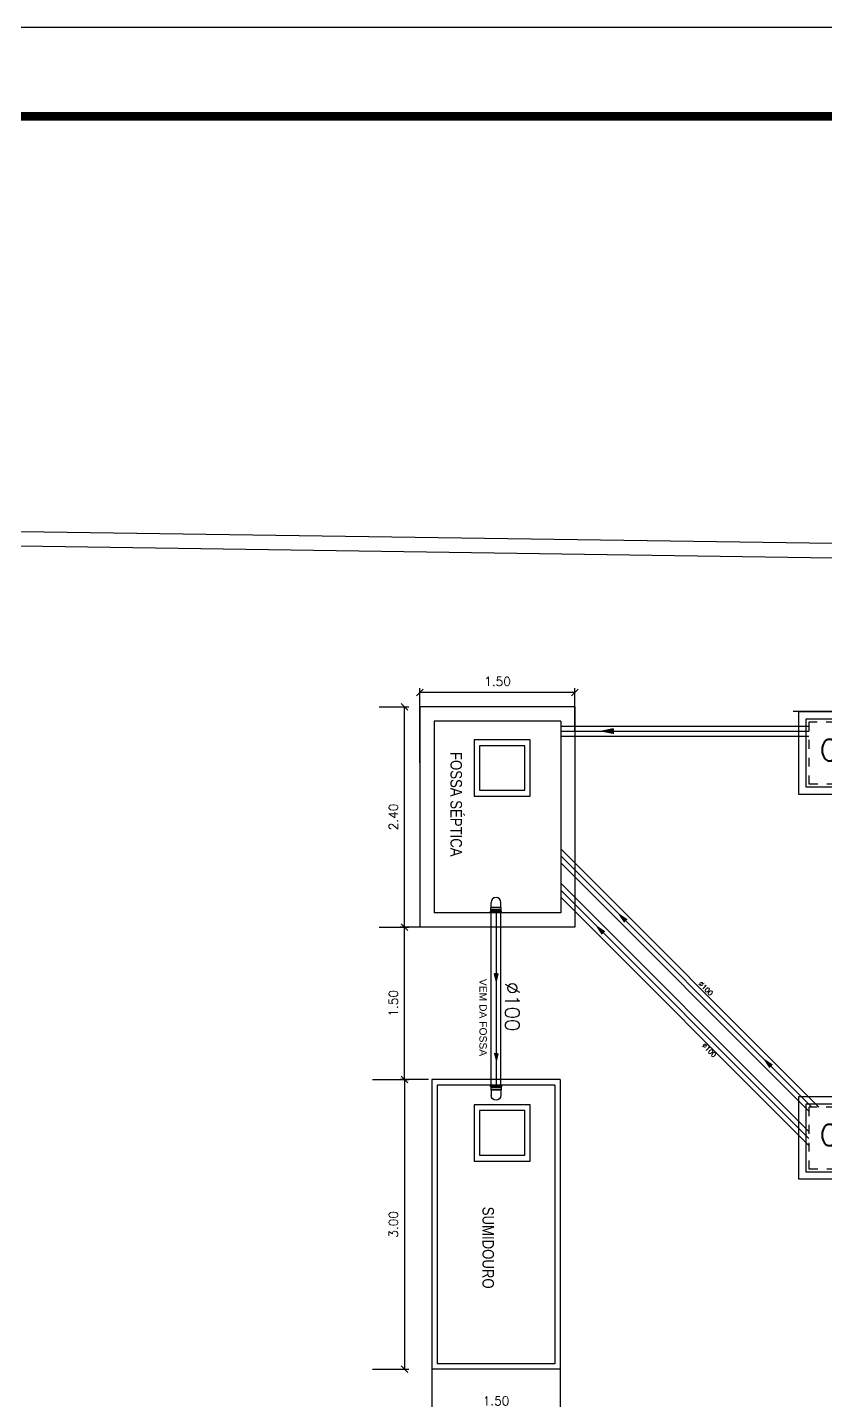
# Model space of a CAD drawing. Header units: millimetres. Extents: x 4156 to 4603, y 996 to 1078.
# Drawn here: x 4175.87 to 4184.84, y 1062.37 to 1077.82 of the extents above; entities that cross this region are included whole.
import ezdxf
from ezdxf.enums import TextEntityAlignment as Align

# ---------------------------------------------------------------- set-up
doc = ezdxf.new("R2010")
doc.units = ezdxf.units.MM
doc.header["$LTSCALE"] = 20
doc.linetypes.add('HIDDEN', pattern=[0.375, 0.25, -0.125])
for name, color, linetype in [('-HIDRO', 8, 'Continuous'), ('A-PEN-08', 8, 'Continuous'), ('AF', 5, 'Continuous'), ('COTAS01', 7, 'Continuous'), ('E-txt-g', 3, 'Continuous'), ('Esgoto', 5, 'Continuous'), ('HIDROGRAFIA', 4, 'Continuous'), ('P2', 1, 'Continuous'), ('Texto-Tubos', 7, 'Continuous'), ('TigreCad', 3, 'Continuous'), ('Tinterno', 9, 'Continuous')]:
    doc.layers.add(name, color=color, linetype=linetype)
doc.layers.add('DI-Títulos', color=3, linetype='Continuous', lineweight=30)
doc.layers.add('E-Txt-W', color=7, linetype='Continuous', lineweight=20)
doc.styles.add('ARIAL', font='arial.ttf', dxfattribs={"height": 2})
doc.styles.add('F2', font='ARIALN.TTF')
doc.styles.add('R80', font='simplex.shx', dxfattribs={"height": 12})
doc.styles.add('REG60', font='romans.shx', dxfattribs={"width": 0.8, "height": 0.15})
doc.styles.add('REG80', font='romans.shx', dxfattribs={"width": 0.8, "height": 0.2})
doc.styles.add('Romans_Anot', font='romans.shx')
doc.styles.add('TCTUBOS-TXT', font='txt.shx')
doc.dimstyles.new('Escala 1-50', dxfattribs={"dimscale": 0.5, "dimtxt": 0.2, "dimasz": 0.15, "dimexe": 0.1, "dimexo": 0.2, "dimgap": 0.15, "dimtad": 1, "dimzin": 4, "dimdsep": 46, "dimtxsty": 'Romans_Anot', "dimblk": 'OBLIQUE', "dimcen": 0.25, "dimclrd": 256, "dimclre": 256, "dimclrt": 2, "dimadec": 0, "dimazin": 0, "dimtfac": 1, "dimtix": 1, "dimtmove": 2, "dimatfit": 3, "dimfxl": 1, "dimtfillclr": 256, "dimlwd": -1, "dimlwe": -1, "dimarcsym": 0})

# ---------------------------------------------------------------- blocks, each defined once
blk = doc.blocks.new('j9n100d')
at = {"layer": 'TigreCad'}
for p, q in [((55, 51), (0, 51)), ((57, 53), (55, 51)), ((57, 53), (57, -53)), ((77, 53), (57, 53)), ((77, 53), (77, -53)), ((89, 53), (77, 53)), ((77, 53), (77, 53)), ((90, 57), (90, 54)), ((101, 58), (91, 58)), ((91, 57), (91, -57)), ((101, 57), (101, -57)), ((102, 57), (103, 54)), ((108, 53), (104, 53)), ((108, 53), (108, -53)), ((55, -51), (0, -51)), ((57, -53), (55, -51)), ((77, -53), (57, -53)), ((89, -53), (77, -53)), ((77, -53), (77, -53)), ((90, -57), (90, -54)), ((101, -58), (91, -58)), ((102, -57), (103, -54)), ((108, -53), (104, -53))]:
    blk.add_line(p, q, dxfattribs=at)
for centre, radius, start, end in [((0, 0), 50.8, 90, 270), ((89, 54), 1, 270, 355), ((91, 57), 1, 90, 175), ((101, 57), 1, 15, 90), ((104, 54), 1, 195, 270), ((89, -54), 1, 5, 90), ((91, -57), 1, 185, 270), ((101, -57), 1, 270, 345), ((104, -54), 1, 90, 165)]:
    blk.add_arc(centre, radius, start, end, dxfattribs=at)
at = {"layer": 'Tinterno'}
for p, q in [((55, 51), (55, -51)), ((77, 53), (77, -53)), ((90, 53), (90, -53)), ((103, 53), (103, -53))]:
    blk.add_line(p, q, dxfattribs=at)
blk = doc.blocks.new('TXT-AMB75')
at = {"layer": 'E-txt-g', "style": 'REG80', "width": 0.8, "flags": 8}
blk.add_attdef('TXT', text='', height=0.2, dxfattribs=at).set_placement((0.005, 0.296), align=Align.CENTER)
at = {"layer": 'E-Txt-W', "style": 'REG60', "width": 0.8, "flags": 8}
blk.add_attdef('TXT', text='', height=0.15, dxfattribs=at).set_placement((0.005, 0.027), align=Align.CENTER)
blk = doc.blocks.new('_Oblique')
at = {"color": 0, "linetype": 'ByBlock', "lineweight": -2}
blk.add_line((-0.5, -0.5), (0.5, 0.5), dxfattribs=at)
blk = doc.blocks.new('*D942')
at = {"layer": 'COTAS01'}
for p, q in [((4179.748, 1065.98), (4180.158, 1065.98)), ((4180.108, 1065.98), (4180.108, 1062.72)), ((4179.748, 1062.72), (4180.158, 1062.72))]:
    blk.add_line(p, q, dxfattribs=at)
at = {"layer": 'COTAS01', "xscale": 0.075, "yscale": 0.075, "zscale": 0.075}
for p, rotation in [((4180.108, 1065.98), 90), ((4180.108, 1062.72), 270)]:
    blk.add_blockref('_Oblique', p, dxfattribs=dict(at, rotation=rotation))
at = {"layer": 'COTAS01', "color": 2, "insert": (4179.983, 1064.35), "char_height": 0.1, "attachment_point": 5, "rotation": 90, "style": 'Romans_Anot'}
blk.add_mtext('3.00', dxfattribs=at)
blk = doc.blocks.new('*D943')
at = {"layer": 'COTAS01'}
for p, q in [((4180.415, 1062.782), (4180.415, 1062.189)), ((4181.86, 1062.782), (4181.86, 1062.189)), ((4180.415, 1062.239), (4181.86, 1062.239))]:
    blk.add_line(p, q, dxfattribs=at)
at = {"layer": 'COTAS01', "xscale": 0.075, "yscale": 0.075, "zscale": 0.075, "rotation": 180}
blk.add_blockref('_Oblique', (4180.415, 1062.239), dxfattribs=at)
at = {"layer": 'COTAS01', "xscale": 0.075, "yscale": 0.075, "zscale": 0.075}
blk.add_blockref('_Oblique', (4181.86, 1062.239), dxfattribs=at)
at = {"layer": 'COTAS01', "color": 2, "insert": (4181.138, 1062.364), "char_height": 0.1, "attachment_point": 5, "style": 'Romans_Anot'}
blk.add_mtext('1.50', dxfattribs=at)
blk = doc.blocks.new('*D944')
at = {"layer": 'COTAS01'}
for p, q in [((4180.281, 1069.542), (4180.281, 1070.384)), ((4182.026, 1070.334), (4180.281, 1070.334)), ((4182.026, 1069.907), (4182.026, 1070.384))]:
    blk.add_line(p, q, dxfattribs=at)
at = {"layer": 'COTAS01', "xscale": 0.075, "yscale": 0.075, "zscale": 0.075, "rotation": 180}
blk.add_blockref('_Oblique', (4180.281, 1070.334), dxfattribs=at)
at = {"layer": 'COTAS01', "xscale": 0.075, "yscale": 0.075, "zscale": 0.075}
blk.add_blockref('_Oblique', (4182.026, 1070.334), dxfattribs=at)
at = {"layer": 'COTAS01', "color": 2, "insert": (4181.154, 1070.459), "char_height": 0.1, "attachment_point": 5, "style": 'Romans_Anot'}
blk.add_mtext('1.50', dxfattribs=at)
blk = doc.blocks.new('*D945')
at = {"layer": 'COTAS01'}
for p, q in [((4179.821, 1070.173), (4180.158, 1070.173)), ((4180.108, 1067.695), (4180.108, 1070.173)), ((4179.821, 1067.695), (4180.158, 1067.695))]:
    blk.add_line(p, q, dxfattribs=at)
at = {"layer": 'COTAS01', "xscale": 0.075, "yscale": 0.075, "zscale": 0.075}
for p, rotation in [((4180.108, 1070.173), 90), ((4180.108, 1067.695), 270)]:
    blk.add_blockref('_Oblique', p, dxfattribs=dict(at, rotation=rotation))
at = {"layer": 'COTAS01', "color": 2, "insert": (4179.983, 1068.934), "char_height": 0.1, "attachment_point": 5, "rotation": 90, "style": 'Romans_Anot'}
blk.add_mtext('2.40', dxfattribs=at)
blk = doc.blocks.new('*D946')
at = {"layer": 'COTAS01'}
for p, q in [((4180.377, 1067.695), (4180.058, 1067.695)), ((4180.108, 1065.98), (4180.108, 1067.695)), ((4180.377, 1065.98), (4180.058, 1065.98))]:
    blk.add_line(p, q, dxfattribs=at)
at = {"layer": 'COTAS01', "xscale": 0.075, "yscale": 0.075, "zscale": 0.075}
for p, rotation in [((4180.108, 1067.695), 90), ((4180.108, 1065.98), 270)]:
    blk.add_blockref('_Oblique', p, dxfattribs=dict(at, rotation=rotation))
at = {"layer": 'COTAS01', "color": 2, "insert": (4179.983, 1066.838), "char_height": 0.1, "attachment_point": 5, "rotation": 90, "style": 'Romans_Anot'}
blk.add_mtext('1.50', dxfattribs=at)
blk = doc.blocks.new('inp_cx')
for p, q in [((40, 40), (-40, 40)), ((-40, 40), (-40, -40)), ((40, -40), (40, 40)), ((-40, -40), (40, -40))]:
    blk.add_line(p, q)
at = {"color": 1, "linetype": 'Continuous', "ltscale": 0.5}
for p, q in [((33, 33), (-33, 33)), ((-33, 33), (-33, -33)), ((33, -33), (33, 33)), ((-33, -33), (33, -33))]:
    blk.add_line(p, q, dxfattribs=at)
at = {"color": 1, "linetype": 'HIDDEN', "ltscale": 0.5}
for p, q in [((30, 30), (-30, 30)), ((-30, 30), (-30, -30)), ((30, -30), (30, 30)), ((-30, -30), (30, -30))]:
    blk.add_line(p, q, dxfattribs=at)
at = {"style": 'R80'}
blk.add_text('C.I.', height=20.59, dxfattribs=at).set_placement((-19.6, -7.5))

msp = doc.modelspace()

# ---------------------------------------------------------------- hatches: boundary and pattern name
at = {"layer": 'AF'}
h = msp.add_hatch(color=256, dxfattribs=at)
h.paths.add_polyline_path([(4181.138, 1067.086), (4181.137, 1067.171), (4181.115, 1067.171)])
h.paths.add_polyline_path([(4181.138, 1067.086), (4181.158, 1067.171), (4181.137, 1067.171)])
h = msp.add_hatch(color=256, dxfattribs=at)
h.paths.add_polyline_path([(4181.138, 1067.086), (4181.137, 1067.171), (4181.115, 1067.171)])
h.paths.add_polyline_path([(4181.138, 1067.086), (4181.158, 1067.171), (4181.137, 1067.171)])
h = msp.add_hatch(color=256, dxfattribs=at)
h.paths.add_polyline_path([(4181.138, 1066.185), (4181.137, 1066.269), (4181.115, 1066.269)])
h.paths.add_polyline_path([(4181.138, 1066.185), (4181.158, 1066.269), (4181.137, 1066.269)])
h = msp.add_hatch(color=256, dxfattribs=at)
h.paths.add_polyline_path([(4181.138, 1066.185), (4181.137, 1066.269), (4181.115, 1066.269)])
h.paths.add_polyline_path([(4181.138, 1066.185), (4181.158, 1066.269), (4181.137, 1066.269)])
at = {"layer": 'Esgoto'}
h = msp.add_hatch(color=256, dxfattribs=at)
h.paths.add_polyline_path([(4182.455, 1069.896), (4182.455, 1069.924), (4182.318, 1069.896)])
h.paths.add_polyline_path([(4182.456, 1069.868), (4182.455, 1069.896), (4182.318, 1069.896)])
h = msp.add_hatch(color=256, dxfattribs=at)
h.paths.add_polyline_path([(4182.597, 1067.764), (4182.617, 1067.784), (4182.5, 1067.861)])
h.paths.add_polyline_path([(4182.578, 1067.745), (4182.597, 1067.764), (4182.5, 1067.861)])
h = msp.add_hatch(color=256, dxfattribs=at)
h.paths.add_polyline_path([(4182.347, 1067.628), (4182.367, 1067.648), (4182.25, 1067.725)])
h.paths.add_polyline_path([(4182.327, 1067.609), (4182.347, 1067.628), (4182.25, 1067.725)])
h = msp.add_hatch(color=256, dxfattribs=at)
h.paths.add_polyline_path([(4184.234, 1066.128), (4184.253, 1066.148), (4184.136, 1066.225)])
h.paths.add_polyline_path([(4184.214, 1066.108), (4184.234, 1066.128), (4184.136, 1066.225)])

# ---------------------------------------------------------------- linework, layer by layer
at = {"layer": '-HIDRO', "linetype": 'Continuous'}
for p, q in [((4195.279, 1071.857), (4162.057, 1072.345)), ((4195.115, 1071.695), (4162.182, 1072.18))]:
    msp.add_line(p, q, dxfattribs=at)
at = {"layer": '-HIDRO'}
msp.add_line((4184.48, 1070.123), (4185.58, 1070.123), dxfattribs=at)
at = {"layer": 'AF'}
for p, q in [((4181.115, 1067.171), (4181.138, 1067.086)), ((4181.158, 1067.171), (4181.115, 1067.171)), ((4181.115, 1067.171), (4181.138, 1067.086)), ((4181.158, 1067.171), (4181.115, 1067.171)), ((4181.158, 1067.171), (4181.138, 1067.086)), ((4181.158, 1067.171), (4181.138, 1067.086)), ((4181.158, 1066.269), (4181.115, 1066.269)), ((4181.158, 1066.269), (4181.115, 1066.269)), ((4181.158, 1066.269), (4181.138, 1066.185)), ((4181.158, 1066.269), (4181.138, 1066.185))]:
    msp.add_line(p, q, dxfattribs=at)
at = {"layer": 'Esgoto'}
for p, q in [((4180.281, 1070.173), (4180.281, 1067.695)), ((4180.281, 1070.173), (4180.281, 1067.695)), ((4182.026, 1070.173), (4180.281, 1070.173)), ((4182.026, 1070.173), (4180.626, 1070.173)), ((4182.026, 1070.173), (4182.026, 1067.695)), ((4182.026, 1070.173), (4182.026, 1067.695)), ((4180.443, 1070.011), (4180.443, 1067.857)), ((4180.443, 1070.011), (4180.443, 1067.857)), ((4181.865, 1070.011), (4180.443, 1070.011)), ((4181.865, 1070.011), (4180.788, 1070.011)), ((4181.865, 1070.011), (4181.865, 1067.857)), ((4181.865, 1070.011), (4181.865, 1067.857)), ((4184.657, 1069.896), (4181.865, 1069.896)), ((4182.455, 1069.924), (4182.318, 1069.896)), ((4182.455, 1069.924), (4182.456, 1069.868)), ((4181.865, 1068.496), (4184.691, 1065.669)), ((4181.865, 1068.11), (4184.657, 1065.317)), ((4181.865, 1067.857), (4180.443, 1067.857)), ((4181.865, 1067.857), (4180.788, 1067.857)), ((4181.138, 1067.857), (4181.138, 1065.918)), ((4181.138, 1067.857), (4181.138, 1065.918)), ((4182.026, 1067.695), (4180.281, 1067.695)), ((4180.415, 1065.98), (4180.415, 1062.72)), ((4181.86, 1065.98), (4180.415, 1065.98)), ((4181.86, 1065.98), (4181.86, 1062.72)), ((4181.799, 1065.918), (4180.476, 1065.918)), ((4180.476, 1065.918), (4180.476, 1062.782)), ((4181.799, 1065.918), (4181.799, 1062.782)), ((4181.86, 1062.72), (4180.415, 1062.72)), ((4181.799, 1062.782), (4180.476, 1062.782))]:
    msp.add_line(p, q, dxfattribs=at)
at = {"layer": 'P2'}
msp.add_lwpolyline([(4215.476, 996.216), (4215.476, 1077.816), (4156.076, 1077.816), (4156.076, 996.216)], close=True, dxfattribs=at)
at = {"layer": 'P2', "const_width": 0.1}
msp.add_lwpolyline([(4214.476, 997.216), (4214.476, 1076.816), (4157.076, 1076.816), (4157.076, 997.216)], close=True, dxfattribs=at)
at = {"layer": 'TigreCad'}
for p, q in [((4184.657, 1069.951), (4181.865, 1069.951)), ((4184.657, 1069.84), (4181.865, 1069.84)), ((4184.77, 1065.669), (4181.865, 1068.575)), ((4184.657, 1065.625), (4181.865, 1068.417)), ((4184.657, 1065.396), (4181.865, 1068.189)), ((4184.657, 1065.238), (4181.865, 1068.031)), ((4181.083, 1065.918), (4181.083, 1067.857)), ((4181.192, 1065.918), (4181.192, 1067.857)), ((4181.192, 1065.918), (4181.192, 1067.857))]:
    msp.add_line(p, q, dxfattribs=at)
for points in [[(4181.523, 1069.168), (4181.523, 1069.801), (4180.89, 1069.801), (4180.89, 1069.168)], [(4181.462, 1069.234), (4181.462, 1069.736), (4180.951, 1069.736), (4180.951, 1069.234)], [(4181.523, 1065.063), (4181.523, 1065.697), (4180.89, 1065.697), (4180.89, 1065.063)], [(4181.462, 1065.129), (4181.462, 1065.631), (4180.951, 1065.631), (4180.951, 1065.129)]]:
    msp.add_lwpolyline(points, close=True, dxfattribs=at)

# ---------------------------------------------------------------- block references
at = {"layer": 'A-PEN-08'}
ref = msp.add_blockref('TXT-AMB75', (4180.392, 1069.081), dxfattribs=dict(at, xscale=0.7852204800000002, yscale=0.7852204800000002, zscale=0.7852204800000002, rotation=270))
ref.add_attrib('TXT', 'FOSSA SÉPTICA', dxfattribs={"layer": 'E-txt-g', "color": 2, "height": 0.12925, "rotation": 270, "style": 'F2'}).set_placement((4180.625, 1069.077), align=Align.CENTER)
ref = msp.add_blockref('TXT-AMB75', (4180.752, 1064.092), dxfattribs=dict(at, xscale=0.7852204800000002, yscale=0.7852204800000002, zscale=0.7852204800000002, rotation=270))
ref.add_attrib('TXT', 'SUMIDOURO', dxfattribs={"layer": 'E-txt-g', "color": 2, "height": 0.1293, "rotation": 270, "style": 'F2'}).set_placement((4180.985, 1064.088), align=Align.CENTER)
at = {"layer": 'HIDROGRAFIA', "xscale": 0.01155000000025211, "yscale": 0.01154999999990196, "zscale": 0.01155}
for p in [(4185.004, 1069.654), (4185.004, 1065.323)]:
    msp.add_blockref('inp_cx', p, dxfattribs=at)
at = {"layer": 'TigreCad', "yscale": 0.00107712, "zscale": 0.00107712, "rotation": 270}
for p, xscale in [((4181.138, 1067.973), 0.00107712), ((4181.138, 1067.973), 0.00107712), ((4181.138, 1065.802), -0.00107712)]:
    msp.add_blockref('j9n100d', p, dxfattribs=dict(at, xscale=xscale))

# ---------------------------------------------------------------- texts
at = {"layer": 'DI-Títulos', "style": 'ARIAL'}
msp.add_text('VEM DA FOSSA', height=0.08306, rotation=270, dxfattribs=at).set_placement((4180.951, 1067.113))
at = {"layer": 'Texto-Tubos', "style": 'TCTUBOS-TXT'}
for height, rotation, p in [(0.1616, 270, (4181.241, 1066.799)), (0.055, 315, (4183.478, 1066.985)), (0.055, 315, (4183.517, 1066.291))]:
    msp.add_text('%%C100', height=height, rotation=rotation, dxfattribs=at).set_placement(p, align=Align.CENTER)

# ---------------------------------------------------------------- dimensions: what is measured, and where the dimension line sits
at = {"layer": 'COTAS01'}
for base, p1, p2, picture, middle in [((4180.281, 1070.334), (4182.026, 1069.807), (4180.281, 1069.442), '*D944', (4181.154, 1070.459)), ((4181.86, 1062.239), (4180.415, 1062.882), (4181.86, 1062.882), '*D943', (4181.138, 1062.364))]:
    dim = msp.add_linear_dim(base=base, p1=p1, p2=p2, text='1.50', dimstyle='Escala 1-50', dxfattribs=at)
    dim.commit()
    dim.dimension.update_dxf_attribs({"geometry": picture, "text_midpoint": middle})
for base, p1, p2, angle, text, picture, middle in [((4180.108, 1070.173), (4179.721, 1067.695), (4179.721, 1070.173), 90, '2.40', '*D945', (4179.983, 1068.934)), ((4180.108, 1067.695), (4180.477, 1065.98), (4180.477, 1067.695), 90, '1.50', '*D946', (4179.983, 1066.838)), ((4180.108, 1062.72), (4179.648, 1065.98), (4179.648, 1062.72), 270, '3.00', '*D942', (4179.983, 1064.35))]:
    dim = msp.add_linear_dim(base=base, p1=p1, p2=p2, angle=angle, text=text, dimstyle='Escala 1-50', dxfattribs=at)
    dim.commit()
    dim.dimension.update_dxf_attribs({"geometry": picture, "text_midpoint": middle})

doc.saveas('drawing.dxf')
